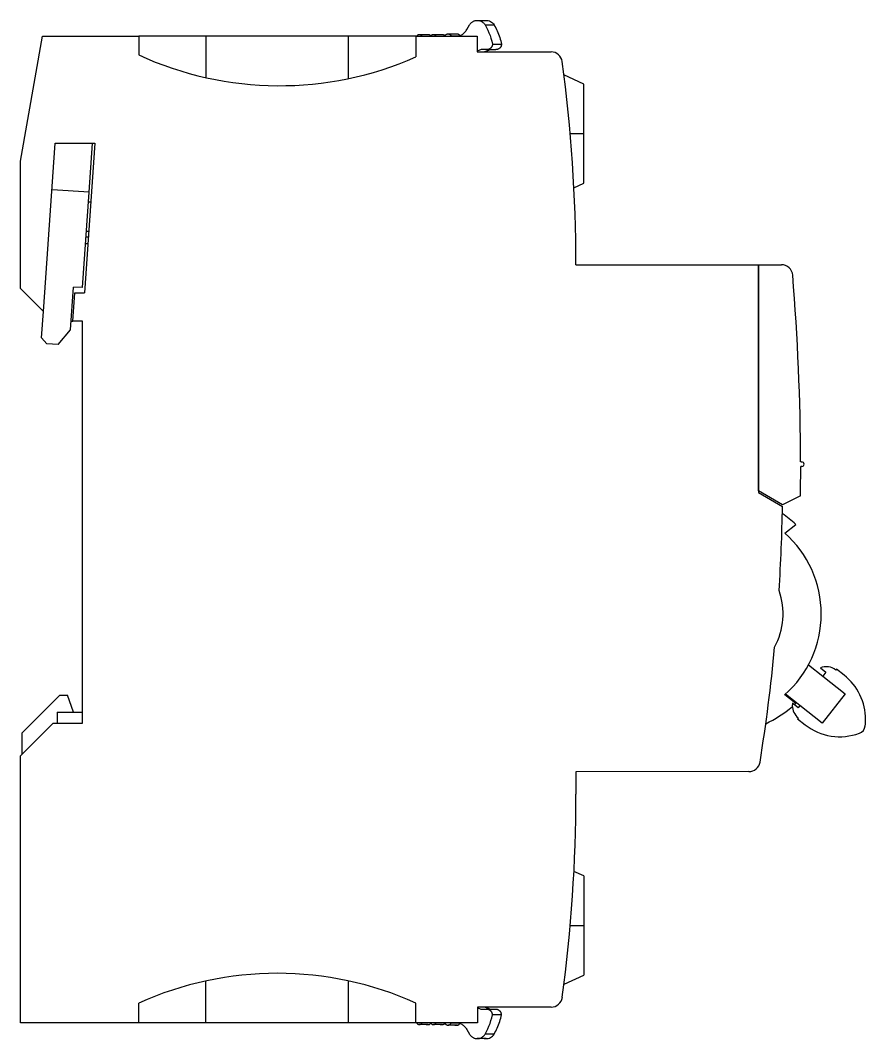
# Model space of a CAD drawing. Header units: millimetres. Extents: x 1019 to 1519, y 1262 to 1448.
# Drawn here: x 1183.86 to 1191.36, y 1287.77 to 1296.81 of the extents above; entities that cross this region are included whole.
import ezdxf

# ---------------------------------------------------------------- set-up
doc = ezdxf.new("R2010")
doc.units = ezdxf.units.MM

msp = doc.modelspace()

# ---------------------------------------------------------------- linework, layer by layer
for p, q in [((1187.8529, 1296.7844), (1187.8564, 1296.7879)), ((1187.8564, 1296.7879), (1187.8602, 1296.7911)), ((1187.8602, 1296.7911), (1187.8641, 1296.794)), ((1187.8641, 1296.794), (1187.8682, 1296.7968)), ((1187.8682, 1296.7968), (1187.8725, 1296.7992)), ((1187.8725, 1296.7992), (1187.8769, 1296.8014)), ((1187.8769, 1296.8014), (1187.8814, 1296.8033)), ((1187.8814, 1296.8033), (1187.8861, 1296.805)), ((1187.8861, 1296.805), (1187.8908, 1296.8063)), ((1187.8908, 1296.8063), (1187.8956, 1296.8074)), ((1187.8956, 1296.8074), (1187.9005, 1296.8081)), ((1187.9005, 1296.8081), (1187.9054, 1296.8086)), ((1187.9054, 1296.8086), (1187.9103, 1296.8087)), ((1187.9103, 1296.8087), (1187.9152, 1296.8086)), ((1187.9103, 1296.8087), (1187.9231, 1296.8087)), ((1187.9152, 1296.8086), (1187.9201, 1296.8081)), ((1187.9201, 1296.8081), (1187.925, 1296.8074)), ((1187.9231, 1296.8087), (1187.9347, 1296.8087)), ((1187.925, 1296.8074), (1187.9298, 1296.8063)), ((1187.9298, 1296.8063), (1187.9346, 1296.805)), ((1187.9346, 1296.805), (1187.9392, 1296.8033)), ((1187.9347, 1296.8087), (1187.9453, 1296.8087)), ((1187.9392, 1296.8033), (1187.9437, 1296.8014)), ((1187.9437, 1296.8014), (1187.9482, 1296.7992)), ((1187.9453, 1296.8087), (1187.9547, 1296.8088)), ((1187.9482, 1296.7992), (1187.9524, 1296.7968)), ((1187.9524, 1296.7968), (1187.9565, 1296.794)), ((1187.9547, 1296.8088), (1187.9631, 1296.8088)), ((1187.9565, 1296.794), (1187.9605, 1296.7911)), ((1187.9605, 1296.7911), (1187.9642, 1296.7879)), ((1187.9631, 1296.8088), (1187.9703, 1296.8088)), ((1187.9642, 1296.7879), (1187.9677, 1296.7844)), ((1187.9703, 1296.8088), (1187.9764, 1296.8088)), ((1187.9764, 1296.8088), (1187.9814, 1296.8088)), ((1187.9814, 1296.8088), (1187.9853, 1296.8088)), ((1187.9853, 1296.8088), (1187.9881, 1296.8088)), ((1187.9881, 1296.8088), (1187.9897, 1296.8088)), ((1187.9897, 1296.8088), (1187.9903, 1296.8088)), ((1187.9903, 1296.8088), (1187.9959, 1296.8086)), ((1187.9959, 1296.8086), (1188.0069, 1296.807)), ((1188.0069, 1296.807), (1188.0177, 1296.8039)), ((1188.0177, 1296.8039), (1188.0279, 1296.7994)), ((1188.0279, 1296.7994), (1188.0373, 1296.7935)), ((1188.0373, 1296.7935), (1188.0459, 1296.7863)), ((1187.791, 1296.6944), (1187.7968, 1296.7002)), ((1187.7968, 1296.7002), (1187.8023, 1296.7062)), ((1187.8023, 1296.7062), (1187.8075, 1296.7126)), ((1187.8075, 1296.7126), (1187.8122, 1296.7193)), ((1187.8122, 1296.7193), (1187.8165, 1296.7262)), ((1187.8165, 1296.7262), (1187.841, 1296.7687)), ((1187.841, 1296.7687), (1187.8436, 1296.7729)), ((1187.8436, 1296.7729), (1187.8465, 1296.7769)), ((1187.8465, 1296.7769), (1187.8496, 1296.7808)), ((1187.8496, 1296.7808), (1187.8529, 1296.7844)), ((1187.9677, 1296.7844), (1187.971, 1296.7808)), ((1187.971, 1296.7808), (1187.9741, 1296.777)), ((1187.9741, 1296.777), (1187.977, 1296.7729)), ((1187.977, 1296.7729), (1187.9796, 1296.7688)), ((1187.9796, 1296.7688), (1187.9922, 1296.7458)), ((1187.9796, 1296.7688), (1187.9964, 1296.7688)), ((1187.9922, 1296.7458), (1188.0037, 1296.7224)), ((1187.9964, 1296.7688), (1188.0112, 1296.7688)), ((1188.0037, 1296.7224), (1188.0143, 1296.6984)), ((1188.0112, 1296.7688), (1188.024, 1296.7688)), ((1188.0143, 1296.6984), (1188.0238, 1296.674)), ((1188.024, 1296.7688), (1188.0349, 1296.7688)), ((1188.0349, 1296.7688), (1188.0438, 1296.7688)), ((1188.0438, 1296.7688), (1188.0507, 1296.7688)), ((1188.0459, 1296.7863), (1188.0533, 1296.778)), ((1188.0507, 1296.7688), (1188.0556, 1296.7688)), ((1188.0533, 1296.778), (1188.0596, 1296.7688)), ((1188.0556, 1296.7688), (1188.0586, 1296.7688)), ((1188.0586, 1296.7688), (1188.0596, 1296.7688)), ((1188.0596, 1296.7688), (1188.0671, 1296.7555)), ((1188.0671, 1296.7555), (1188.0742, 1296.742)), ((1188.0742, 1296.742), (1188.0809, 1296.7283)), ((1188.0809, 1296.7283), (1188.0874, 1296.7144)), ((1188.0874, 1296.7144), (1188.0934, 1296.7004)), ((1188.0934, 1296.7004), (1188.0991, 1296.6863)), ((1183.8556, 1295.559), (1184.0511, 1296.6684)), ((1184.0511, 1296.6684), (1184.9055, 1296.6684)), ((1184.9055, 1296.6684), (1184.9055, 1296.5013)), ((1185.5005, 1296.6684), (1184.9055, 1296.6684)), ((1185.5005, 1296.6684), (1185.5005, 1296.3009)), ((1186.7656, 1296.6684), (1185.5005, 1296.6684)), ((1186.7656, 1296.6684), (1186.7656, 1296.2913)), ((1187.3656, 1296.6684), (1186.7656, 1296.6684)), ((1187.3656, 1296.6684), (1187.9104, 1296.6684)), ((1187.3656, 1296.6684), (1187.3656, 1296.4836)), ((1187.3727, 1296.6684), (1187.3736, 1296.6703)), ((1187.3736, 1296.6703), (1187.3746, 1296.6721)), ((1187.3746, 1296.6721), (1187.3758, 1296.6738)), ((1187.3758, 1296.6738), (1187.3772, 1296.6754)), ((1187.3772, 1296.6754), (1187.3786, 1296.6769)), ((1187.3786, 1296.6769), (1187.3802, 1296.6783)), ((1187.3802, 1296.6783), (1187.3819, 1296.6795)), ((1187.3819, 1296.6795), (1187.3837, 1296.6806)), ((1187.3837, 1296.6806), (1187.3855, 1296.6815)), ((1187.3855, 1296.6815), (1187.3875, 1296.6823)), ((1187.3875, 1296.6823), (1187.3895, 1296.6829)), ((1187.3895, 1296.6829), (1187.3915, 1296.6833)), ((1187.3915, 1296.6833), (1187.3936, 1296.6836)), ((1187.3936, 1296.6836), (1187.3957, 1296.6837)), ((1187.3957, 1296.6837), (1187.3978, 1296.6836)), ((1187.3957, 1296.6837), (1187.4085, 1296.6837)), ((1187.3978, 1296.6836), (1187.3999, 1296.6833)), ((1187.3999, 1296.6833), (1187.402, 1296.6829)), ((1187.402, 1296.6829), (1187.4041, 1296.6823)), ((1187.4041, 1296.6823), (1187.4061, 1296.6815)), ((1187.4061, 1296.6815), (1187.408, 1296.6805)), ((1187.408, 1296.6805), (1187.4098, 1296.6794)), ((1187.4085, 1296.6837), (1187.4201, 1296.6837)), ((1187.4098, 1296.6794), (1187.4115, 1296.6781)), ((1187.4115, 1296.6781), (1187.4131, 1296.6767)), ((1187.4131, 1296.6767), (1187.4146, 1296.6751)), ((1187.4146, 1296.6751), (1187.4159, 1296.6735)), ((1187.4159, 1296.6735), (1187.4171, 1296.6717)), ((1187.4171, 1296.6717), (1187.4181, 1296.6698)), ((1187.4181, 1296.6698), (1187.4182, 1296.6696)), ((1187.4181, 1296.6698), (1187.4349, 1296.6698)), ((1187.4182, 1296.6696), (1187.4184, 1296.6693)), ((1187.4184, 1296.6693), (1187.4185, 1296.6691)), ((1187.4185, 1296.6691), (1187.4186, 1296.6689)), ((1187.4186, 1296.6689), (1187.4188, 1296.6686)), ((1187.4188, 1296.6686), (1187.4189, 1296.6684)), ((1187.4201, 1296.6837), (1187.4307, 1296.6837)), ((1187.4307, 1296.6837), (1187.4401, 1296.6837)), ((1187.4349, 1296.6698), (1187.4497, 1296.6698)), ((1187.4401, 1296.6837), (1187.4485, 1296.6837)), ((1187.4485, 1296.6837), (1187.4557, 1296.6837)), ((1187.4497, 1296.6698), (1187.4626, 1296.6698)), ((1187.4557, 1296.6837), (1187.4618, 1296.6837)), ((1187.4618, 1296.6837), (1187.4668, 1296.6837)), ((1187.4626, 1296.6698), (1187.4734, 1296.6698)), ((1187.4668, 1296.6837), (1187.4707, 1296.6837)), ((1187.4707, 1296.6837), (1187.4735, 1296.6837)), ((1187.4734, 1296.6698), (1187.4823, 1296.6698)), ((1187.4735, 1296.6837), (1187.4751, 1296.6837)), ((1187.4751, 1296.6837), (1187.4757, 1296.6837)), ((1187.4757, 1296.6837), (1187.4788, 1296.6835)), ((1187.4788, 1296.6835), (1187.4822, 1296.6828)), ((1187.4822, 1296.6828), (1187.4839, 1296.6823)), ((1187.4823, 1296.6698), (1187.4892, 1296.6698)), ((1187.4839, 1296.6823), (1187.4856, 1296.6817)), ((1187.4856, 1296.6817), (1187.4872, 1296.6809)), ((1187.4872, 1296.6809), (1187.4887, 1296.6801)), ((1187.4887, 1296.6801), (1187.4916, 1296.678)), ((1187.4892, 1296.6698), (1187.4942, 1296.6698)), ((1187.4916, 1296.678), (1187.4941, 1296.6756)), ((1187.4941, 1296.6756), (1187.4963, 1296.6729)), ((1187.4942, 1296.6698), (1187.4971, 1296.6698)), ((1187.4963, 1296.6729), (1187.4973, 1296.6714)), ((1187.4971, 1296.6698), (1187.4981, 1296.6698)), ((1187.4973, 1296.6714), (1187.4981, 1296.6698)), ((1187.4976, 1296.6684), (1187.4977, 1296.6686)), ((1187.4977, 1296.6686), (1187.4978, 1296.6689)), ((1187.4978, 1296.6689), (1187.498, 1296.6691)), ((1187.498, 1296.6691), (1187.4981, 1296.6693)), ((1187.4981, 1296.6698), (1187.4981, 1296.6698)), ((1187.4981, 1296.6698), (1187.4982, 1296.6698)), ((1187.4981, 1296.6693), (1187.4982, 1296.6696)), ((1187.4982, 1296.6696), (1187.4983, 1296.6698)), ((1187.4982, 1296.6698), (1187.4982, 1296.6697)), ((1187.4982, 1296.6697), (1187.4982, 1296.6697)), ((1187.4982, 1296.6697), (1187.4982, 1296.6697)), ((1187.4982, 1296.6697), (1187.4982, 1296.6696)), ((1187.4983, 1296.6698), (1187.4991, 1296.6713)), ((1187.4991, 1296.6713), (1187.5, 1296.6726)), ((1187.5, 1296.6726), (1187.5009, 1296.674)), ((1187.5009, 1296.674), (1187.502, 1296.6752)), ((1187.502, 1296.6752), (1187.5031, 1296.6764)), ((1187.5031, 1296.6764), (1187.5043, 1296.6775)), ((1187.5043, 1296.6775), (1187.5055, 1296.6786)), ((1187.5055, 1296.6786), (1187.5069, 1296.6795)), ((1187.5069, 1296.6795), (1187.5083, 1296.6804)), ((1187.5083, 1296.6804), (1187.5097, 1296.6811)), ((1187.5097, 1296.6811), (1187.5112, 1296.6818)), ((1187.5112, 1296.6818), (1187.5127, 1296.6824)), ((1187.5127, 1296.6824), (1187.5143, 1296.6829)), ((1187.5143, 1296.6829), (1187.5159, 1296.6832)), ((1187.5159, 1296.6832), (1187.5175, 1296.6835)), ((1187.5175, 1296.6835), (1187.5191, 1296.6837)), ((1187.5191, 1296.6837), (1187.5207, 1296.6837)), ((1187.5207, 1296.6837), (1187.5224, 1296.6837)), ((1187.5207, 1296.6837), (1187.5335, 1296.6837)), ((1187.5224, 1296.6837), (1187.524, 1296.6835)), ((1187.524, 1296.6835), (1187.5256, 1296.6832)), ((1187.5256, 1296.6832), (1187.5272, 1296.6829)), ((1187.5272, 1296.6829), (1187.5287, 1296.6824)), ((1187.5287, 1296.6824), (1187.5303, 1296.6818)), ((1187.5303, 1296.6818), (1187.5318, 1296.6811)), ((1187.5318, 1296.6811), (1187.5332, 1296.6804)), ((1187.5332, 1296.6804), (1187.5346, 1296.6795)), ((1187.5335, 1296.6837), (1187.5452, 1296.6837)), ((1187.5346, 1296.6795), (1187.5359, 1296.6786)), ((1187.5359, 1296.6786), (1187.5372, 1296.6775)), ((1187.5372, 1296.6775), (1187.5384, 1296.6764)), ((1187.5384, 1296.6764), (1187.5395, 1296.6752)), ((1187.5395, 1296.6752), (1187.5405, 1296.674)), ((1187.5405, 1296.674), (1187.5415, 1296.6726)), ((1187.5415, 1296.6726), (1187.5424, 1296.6713)), ((1187.5424, 1296.6713), (1187.5431, 1296.6698)), ((1187.5431, 1296.6698), (1187.5432, 1296.6696)), ((1187.5431, 1296.6698), (1187.5608, 1296.6698)), ((1187.5432, 1296.6696), (1187.5434, 1296.6693)), ((1187.5434, 1296.6693), (1187.5435, 1296.6691)), ((1187.5435, 1296.6691), (1187.5436, 1296.6689)), ((1187.5436, 1296.6689), (1187.5438, 1296.6686)), ((1187.5438, 1296.6686), (1187.5439, 1296.6684)), ((1187.5452, 1296.6837), (1187.5557, 1296.6837)), ((1187.5557, 1296.6837), (1187.5652, 1296.6837)), ((1187.5608, 1296.6698), (1187.5763, 1296.6698)), ((1187.5652, 1296.6837), (1187.5735, 1296.6837)), ((1187.5735, 1296.6837), (1187.5807, 1296.6837)), ((1187.5763, 1296.6698), (1187.5895, 1296.6698)), ((1187.5807, 1296.6837), (1187.5868, 1296.6837)), ((1187.5868, 1296.6837), (1187.5918, 1296.6837)), ((1187.5895, 1296.6698), (1187.6006, 1296.6698)), ((1187.5918, 1296.6837), (1187.5957, 1296.6837)), ((1187.5957, 1296.6837), (1187.5985, 1296.6837)), ((1187.5985, 1296.6837), (1187.6002, 1296.6837)), ((1187.6002, 1296.6837), (1187.6007, 1296.6837)), ((1187.6006, 1296.6698), (1187.6094, 1296.6698)), ((1187.6007, 1296.6837), (1187.6046, 1296.6834)), ((1187.6046, 1296.6834), (1187.6084, 1296.6825)), ((1187.6084, 1296.6825), (1187.6121, 1296.681)), ((1187.6094, 1296.6698), (1187.6161, 1296.6698)), ((1187.6121, 1296.681), (1187.6154, 1296.679)), ((1187.6154, 1296.679), (1187.6184, 1296.6764)), ((1187.6161, 1296.6698), (1187.6206, 1296.6698)), ((1187.6184, 1296.6764), (1187.6209, 1296.6735)), ((1187.6206, 1296.6698), (1187.6228, 1296.6698)), ((1187.6209, 1296.6735), (1187.623, 1296.6701)), ((1187.622, 1296.6684), (1187.6223, 1296.6688)), ((1187.6223, 1296.6688), (1187.6225, 1296.6692)), ((1187.6225, 1296.6692), (1187.6227, 1296.6695)), ((1187.6227, 1296.6695), (1187.6229, 1296.6699)), ((1187.6229, 1296.6699), (1187.6231, 1296.6703)), ((1187.6231, 1296.6703), (1187.6232, 1296.6707)), ((1187.6232, 1296.6707), (1187.6241, 1296.6726)), ((1187.6241, 1296.6726), (1187.6251, 1296.6743)), ((1187.6251, 1296.6743), (1187.6263, 1296.6761)), ((1187.6263, 1296.6761), (1187.6275, 1296.6777)), ((1187.6275, 1296.6777), (1187.6288, 1296.6792)), ((1187.6288, 1296.6792), (1187.6303, 1296.6807)), ((1187.6303, 1296.6807), (1187.6318, 1296.682)), ((1187.6318, 1296.682), (1187.6335, 1296.6832)), ((1187.6335, 1296.6832), (1187.6352, 1296.6844)), ((1187.6352, 1296.6844), (1187.6369, 1296.6854)), ((1187.6369, 1296.6854), (1187.6388, 1296.6862)), ((1187.6388, 1296.6862), (1187.6407, 1296.687)), ((1187.6407, 1296.687), (1187.6427, 1296.6876)), ((1187.6427, 1296.6876), (1187.6446, 1296.6881)), ((1187.6446, 1296.6881), (1187.6467, 1296.6884)), ((1187.6467, 1296.6884), (1187.6487, 1296.6887)), ((1187.6487, 1296.6887), (1187.6507, 1296.6887)), ((1187.6507, 1296.6887), (1187.6528, 1296.6887)), ((1187.6507, 1296.6887), (1187.6635, 1296.6887)), ((1187.6528, 1296.6887), (1187.6548, 1296.6884)), ((1187.6548, 1296.6884), (1187.6568, 1296.6881)), ((1187.6568, 1296.6881), (1187.6588, 1296.6876)), ((1187.6588, 1296.6876), (1187.6608, 1296.687)), ((1187.6608, 1296.687), (1187.6627, 1296.6862)), ((1187.6627, 1296.6862), (1187.6645, 1296.6854)), ((1187.6635, 1296.6887), (1187.6752, 1296.6887)), ((1187.6645, 1296.6854), (1187.6663, 1296.6844)), ((1187.6663, 1296.6844), (1187.668, 1296.6833)), ((1187.668, 1296.6833), (1187.6696, 1296.682)), ((1187.6696, 1296.682), (1187.6712, 1296.6807)), ((1187.6712, 1296.6807), (1187.6726, 1296.6792)), ((1187.6726, 1296.6792), (1187.674, 1296.6777)), ((1187.674, 1296.6777), (1187.6752, 1296.6761)), ((1187.6752, 1296.6887), (1187.6857, 1296.6887)), ((1187.6752, 1296.6761), (1187.6763, 1296.6744)), ((1187.6763, 1296.6744), (1187.6773, 1296.6726)), ((1187.6773, 1296.6726), (1187.6782, 1296.6707)), ((1187.6782, 1296.6707), (1187.6784, 1296.6703)), ((1187.6782, 1296.6707), (1187.6956, 1296.6707)), ((1187.6784, 1296.6703), (1187.6786, 1296.6699)), ((1187.6786, 1296.6699), (1187.6788, 1296.6695)), ((1187.6788, 1296.6695), (1187.679, 1296.6692)), ((1187.679, 1296.6692), (1187.6792, 1296.6688)), ((1187.6792, 1296.6688), (1187.6794, 1296.6684)), ((1187.6857, 1296.6887), (1187.6952, 1296.6887)), ((1187.6952, 1296.6887), (1187.7035, 1296.6887)), ((1187.6956, 1296.6707), (1187.7108, 1296.6707)), ((1187.7035, 1296.6887), (1187.7107, 1296.6887)), ((1187.7107, 1296.6887), (1187.7168, 1296.6887)), ((1187.7108, 1296.6707), (1187.7239, 1296.6707)), ((1187.7168, 1296.6887), (1187.7218, 1296.6887)), ((1187.7218, 1296.6887), (1187.7257, 1296.6887)), ((1187.7239, 1296.6707), (1187.7349, 1296.6707)), ((1187.7257, 1296.6887), (1187.7285, 1296.6887)), ((1187.7285, 1296.6887), (1187.7302, 1296.6887)), ((1187.7302, 1296.6887), (1187.7307, 1296.6887)), ((1187.7307, 1296.6887), (1187.733, 1296.6886)), ((1187.733, 1296.6886), (1187.7352, 1296.6884)), ((1187.7349, 1296.6707), (1187.7438, 1296.6707)), ((1187.7352, 1296.6884), (1187.7374, 1296.688)), ((1187.7374, 1296.688), (1187.7395, 1296.6874)), ((1187.7395, 1296.6874), (1187.7416, 1296.6867)), ((1187.7416, 1296.6867), (1187.7437, 1296.6858)), ((1187.7437, 1296.6858), (1187.7457, 1296.6847)), ((1187.7438, 1296.6707), (1187.7506, 1296.6707)), ((1187.7457, 1296.6847), (1187.7476, 1296.6836)), ((1187.7476, 1296.6836), (1187.7494, 1296.6822)), ((1187.7494, 1296.6822), (1187.7511, 1296.6808)), ((1187.7497, 1296.6684), (1187.7572, 1296.6717)), ((1187.7506, 1296.6707), (1187.7552, 1296.6707)), ((1187.7511, 1296.6808), (1187.7526, 1296.6792)), ((1187.7526, 1296.6792), (1187.7541, 1296.6775)), ((1187.7541, 1296.6775), (1187.7554, 1296.6757)), ((1187.7554, 1296.6757), (1187.7566, 1296.6739)), ((1187.7566, 1296.6739), (1187.7577, 1296.6719)), ((1187.7572, 1296.6717), (1187.7645, 1296.6754)), ((1187.7645, 1296.6754), (1187.7715, 1296.6795)), ((1187.7715, 1296.6795), (1187.7783, 1296.6841)), ((1187.7783, 1296.6841), (1187.7848, 1296.6891)), ((1187.7848, 1296.6891), (1187.791, 1296.6944)), ((1187.9104, 1296.6684), (1187.9104, 1296.5287)), ((1188.0238, 1296.674), (1188.0322, 1296.6493)), ((1188.0322, 1296.6493), (1188.0395, 1296.6242)), ((1188.0395, 1296.6242), (1188.0457, 1296.5988)), ((1188.0991, 1296.6863), (1188.1045, 1296.672)), ((1188.1045, 1296.672), (1188.1095, 1296.6576)), ((1188.1095, 1296.6576), (1188.1141, 1296.643)), ((1188.1141, 1296.643), (1188.1184, 1296.6284)), ((1188.1184, 1296.6284), (1188.1222, 1296.6136)), ((1188.1222, 1296.6136), (1188.1257, 1296.5988)), ((1187.9457, 1296.5488), (1187.9104, 1296.5346)), ((1187.9104, 1296.5287), (1188.5654, 1296.5288)), ((1187.9957, 1296.5488), (1187.9457, 1296.5488)), ((1187.9799, 1296.5304), (1187.9757, 1296.5288)), ((1187.9841, 1296.5321), (1187.9799, 1296.5304)), ((1187.9882, 1296.5338), (1187.9841, 1296.5321)), ((1187.9924, 1296.5354), (1187.9882, 1296.5338)), ((1187.9966, 1296.5371), (1187.9924, 1296.5354)), ((1187.998, 1296.5488), (1187.9957, 1296.5488)), ((1187.9957, 1296.5488), (1188.0125, 1296.5488)), ((1188.0007, 1296.5388), (1187.9966, 1296.5371)), ((1188.0002, 1296.549), (1187.998, 1296.5488)), ((1188.0025, 1296.5492), (1188.0002, 1296.549)), ((1188.0049, 1296.5404), (1188.0007, 1296.5388)), ((1188.0047, 1296.5496), (1188.0025, 1296.5492)), ((1188.0069, 1296.55), (1188.0047, 1296.5496)), ((1188.0091, 1296.5421), (1188.0049, 1296.5404)), ((1188.009, 1296.5506), (1188.0069, 1296.55)), ((1188.0112, 1296.5512), (1188.009, 1296.5506)), ((1188.0132, 1296.5438), (1188.0091, 1296.5421)), ((1188.0133, 1296.5519), (1188.0112, 1296.5512)), ((1188.0125, 1296.5488), (1188.0273, 1296.5488)), ((1188.0174, 1296.5454), (1188.0132, 1296.5438)), ((1188.0154, 1296.5528), (1188.0133, 1296.5519)), ((1188.0174, 1296.5537), (1188.0154, 1296.5528)), ((1188.0194, 1296.5547), (1188.0174, 1296.5537)), ((1188.0216, 1296.5471), (1188.0174, 1296.5454)), ((1188.0214, 1296.5558), (1188.0194, 1296.5547)), ((1188.0233, 1296.557), (1188.0214, 1296.5558)), ((1188.0257, 1296.5488), (1188.0216, 1296.5471)), ((1188.0251, 1296.5583), (1188.0233, 1296.557)), ((1188.0269, 1296.5597), (1188.0251, 1296.5583)), ((1188.0286, 1296.5611), (1188.0269, 1296.5597)), ((1188.0273, 1296.5488), (1188.0402, 1296.5488)), ((1188.0303, 1296.5626), (1188.0286, 1296.5611)), ((1188.0319, 1296.5642), (1188.0303, 1296.5626)), ((1188.0334, 1296.5659), (1188.0319, 1296.5642)), ((1188.0348, 1296.5676), (1188.0334, 1296.5659)), ((1188.0362, 1296.5694), (1188.0348, 1296.5676)), ((1188.0375, 1296.5712), (1188.0362, 1296.5694)), ((1188.0387, 1296.5731), (1188.0375, 1296.5712)), ((1188.0398, 1296.5751), (1188.0387, 1296.5731)), ((1188.0408, 1296.5771), (1188.0398, 1296.5751)), ((1188.0402, 1296.5488), (1188.0511, 1296.5488)), ((1188.0417, 1296.5791), (1188.0408, 1296.5771)), ((1188.0426, 1296.5812), (1188.0417, 1296.5791)), ((1188.0433, 1296.5833), (1188.0426, 1296.5812)), ((1188.0439, 1296.5855), (1188.0433, 1296.5833)), ((1188.0445, 1296.5876), (1188.0439, 1296.5855)), ((1188.0449, 1296.5898), (1188.0445, 1296.5876)), ((1188.0453, 1296.592), (1188.0449, 1296.5898)), ((1188.0455, 1296.5943), (1188.0453, 1296.592)), ((1188.0457, 1296.5965), (1188.0455, 1296.5943)), ((1188.0457, 1296.5988), (1188.0457, 1296.5965)), ((1188.0457, 1296.5988), (1188.0625, 1296.5988)), ((1188.0511, 1296.5488), (1188.0599, 1296.5488)), ((1188.0599, 1296.5488), (1188.0669, 1296.5488)), ((1188.0625, 1296.5988), (1188.0773, 1296.5988)), ((1188.0669, 1296.5488), (1188.0718, 1296.5488)), ((1188.0718, 1296.5488), (1188.0748, 1296.5488)), ((1188.0748, 1296.5488), (1188.0757, 1296.5488)), ((1188.0793, 1296.5489), (1188.0757, 1296.5488)), ((1188.0773, 1296.5988), (1188.0902, 1296.5988)), ((1188.0829, 1296.5493), (1188.0793, 1296.5489)), ((1188.0864, 1296.5499), (1188.0829, 1296.5493)), ((1188.0898, 1296.5508), (1188.0864, 1296.5499)), ((1188.0932, 1296.5519), (1188.0898, 1296.5508)), ((1188.0902, 1296.5988), (1188.101, 1296.5988)), ((1188.0965, 1296.5533), (1188.0932, 1296.5519)), ((1188.0997, 1296.5549), (1188.0965, 1296.5533)), ((1188.1028, 1296.5567), (1188.0997, 1296.5549)), ((1188.101, 1296.5988), (1188.1099, 1296.5988)), ((1188.1057, 1296.5587), (1188.1028, 1296.5567)), ((1188.1085, 1296.561), (1188.1057, 1296.5587)), ((1188.1111, 1296.5634), (1188.1085, 1296.561)), ((1188.1099, 1296.5988), (1188.1168, 1296.5988)), ((1188.1135, 1296.566), (1188.1111, 1296.5634)), ((1188.1158, 1296.5688), (1188.1135, 1296.566)), ((1188.1178, 1296.5717), (1188.1158, 1296.5688)), ((1188.1168, 1296.5988), (1188.1218, 1296.5988)), ((1188.1196, 1296.5748), (1188.1178, 1296.5717)), ((1188.1212, 1296.578), (1188.1196, 1296.5748)), ((1188.1226, 1296.5813), (1188.1212, 1296.578)), ((1188.1218, 1296.5988), (1188.1248, 1296.5988)), ((1188.1237, 1296.5847), (1188.1226, 1296.5813)), ((1188.1246, 1296.5881), (1188.1237, 1296.5847)), ((1188.1252, 1296.5917), (1188.1246, 1296.5881)), ((1188.1248, 1296.5988), (1188.1257, 1296.5988)), ((1188.1256, 1296.5952), (1188.1252, 1296.5917)), ((1188.1257, 1296.5988), (1188.1256, 1296.5952)), ((1188.856, 1296.2434), (1188.6798, 1296.3249)), ((1188.856, 1295.8034), (1188.856, 1296.2434)), ((1188.7352, 1295.8034), (1188.856, 1295.8034)), ((1188.856, 1295.3634), (1188.856, 1295.8034)), ((1184.0609, 1294.2232), (1184.1654, 1295.7189)), ((1184.1654, 1295.7189), (1184.5162, 1295.7189)), ((1184.5162, 1295.7189), (1184.4233, 1294.3885)), ((1184.4657, 1295.2824), (1184.4962, 1295.7189)), ((1183.8556, 1294.4284), (1183.8556, 1295.559)), ((1188.7682, 1295.3228), (1188.856, 1295.3634)), ((1184.4657, 1295.2824), (1184.1365, 1295.3054)), ((1184.4066, 1294.436), (1184.4657, 1295.2824)), ((1184.4797, 1295.1961), (1184.4597, 1295.1961)), ((1184.4416, 1294.9367), (1184.4616, 1294.9367)), ((1184.4339, 1294.827), (1184.4539, 1294.827)), ((1184.4381, 1294.8868), (1184.4581, 1294.8868)), ((1188.7856, 1294.6389), (1190.4056, 1294.6389)), ((1190.4056, 1294.6389), (1190.4056, 1292.6171)), ((1190.4056, 1294.6389), (1190.6102, 1294.6389)), ((1190.4056, 1292.6316), (1190.4056, 1294.6389)), ((1184.3003, 1294.0625), (1184.3268, 1294.4415)), ((1184.4066, 1294.436), (1184.3268, 1294.4415)), ((1184.0609, 1294.2232), (1183.8556, 1294.4284)), ((1184.3206, 1294.1384), (1184.3381, 1294.3885)), ((1184.3381, 1294.3885), (1184.4233, 1294.3885)), ((1184.0446, 1293.9901), (1184.0609, 1294.2232)), ((1184.3056, 1294.1384), (1184.3206, 1294.1384)), ((1184.406, 1294.1384), (1184.3206, 1294.1384)), ((1184.406, 1290.5684), (1184.406, 1294.1384)), ((1184.0446, 1293.9901), (1184.091, 1293.9367)), ((1184.1908, 1293.9298), (1184.3003, 1294.0625)), ((1184.1908, 1293.9298), (1184.091, 1293.9367)), ((1190.7804, 1292.8889), (1190.7904, 1292.8889)), ((1190.7904, 1292.8489), (1190.7805, 1292.8489)), ((1190.6181, 1292.5089), (1190.4056, 1292.6316)), ((1190.4056, 1292.6171), (1190.6188, 1292.494)), ((1190.7795, 1292.5889), (1190.6181, 1292.5089)), ((1190.6386, 1292.2576), (1190.7366, 1292.3346)), ((1190.849, 1291.0862), (1190.9767, 1290.9858)), ((1190.955, 1291.0601), (1191.0045, 1291.0212)), ((1191.0045, 1291.0212), (1190.9767, 1290.9858)), ((1191.0988, 1291.0489), (1191.0926, 1291.041)), ((1191.1658, 1290.9962), (1191.0988, 1291.0489)), ((1190.9767, 1290.9858), (1191.1745, 1290.8304)), ((1190.7363, 1290.744), (1190.6384, 1290.8209)), ((1190.7728, 1290.7263), (1190.645, 1290.8268)), ((1191.1745, 1290.8304), (1190.9706, 1290.5709)), ((1183.871, 1290.4834), (1184.206, 1290.8184)), ((1184.206, 1290.8184), (1184.2729, 1290.8184)), ((1184.326, 1290.6684), (1184.2729, 1290.8184)), ((1190.7574, 1290.7067), (1190.7079, 1290.7456)), ((1184.181, 1290.6684), (1184.406, 1290.6684)), ((1184.181, 1290.6684), (1184.181, 1290.5684)), ((1190.7728, 1290.7263), (1190.7574, 1290.7067)), ((1190.9706, 1290.5709), (1190.7728, 1290.7263)), ((1183.8562, 1290.2786), (1184.146, 1290.5684)), ((1184.146, 1290.5684), (1184.406, 1290.5684)), ((1190.759, 1290.6164), (1190.7528, 1290.6085)), ((1190.7528, 1290.6085), (1190.8198, 1290.5559)), ((1183.871, 1290.2934), (1183.871, 1290.4834)), ((1183.8562, 1287.9084), (1183.8562, 1290.2786)), ((1190.3209, 1290.139), (1188.786, 1290.1388)), ((1188.786, 1290.1388), (1188.786, 1289.9388)), ((1188.856, 1289.2134), (1188.7687, 1289.2538)), ((1188.856, 1289.2134), (1188.856, 1288.7734)), ((1188.7358, 1288.7734), (1188.856, 1288.7734)), ((1188.856, 1288.7734), (1188.856, 1288.3334)), ((1188.6805, 1288.2522), (1188.856, 1288.3334)), ((1185.5012, 1287.9084), (1185.5012, 1288.2806)), ((1186.7663, 1287.9084), (1186.7663, 1288.2818)), ((1184.9064, 1287.9084), (1184.9064, 1288.0848)), ((1187.3663, 1287.9084), (1187.3663, 1288.085)), ((1187.9112, 1288.0488), (1187.9112, 1287.9084)), ((1188.5662, 1288.0488), (1187.9112, 1288.0488)), ((1187.9457, 1288.0288), (1187.9112, 1288.0426)), ((1187.9957, 1288.0288), (1187.9457, 1288.0288)), ((1187.9799, 1288.0471), (1187.9757, 1288.0488)), ((1187.9841, 1288.0454), (1187.9799, 1288.0471)), ((1187.9882, 1288.0438), (1187.9841, 1288.0454)), ((1187.9924, 1288.0421), (1187.9882, 1288.0438)), ((1187.9966, 1288.0404), (1187.9924, 1288.0421)), ((1187.998, 1288.0287), (1187.9957, 1288.0288)), ((1188.0125, 1288.0288), (1187.9957, 1288.0288)), ((1188.0007, 1288.0388), (1187.9966, 1288.0404)), ((1188.0002, 1288.0286), (1187.998, 1288.0287)), ((1188.0025, 1288.0283), (1188.0002, 1288.0286)), ((1188.0049, 1288.0371), (1188.0007, 1288.0388)), ((1188.0047, 1288.028), (1188.0025, 1288.0283)), ((1188.0069, 1288.0275), (1188.0047, 1288.028)), ((1188.0091, 1288.0354), (1188.0049, 1288.0371)), ((1188.009, 1288.027), (1188.0069, 1288.0275)), ((1188.0112, 1288.0263), (1188.009, 1288.027)), ((1188.0132, 1288.0338), (1188.0091, 1288.0354)), ((1188.0133, 1288.0256), (1188.0112, 1288.0263)), ((1188.0273, 1288.0288), (1188.0125, 1288.0288)), ((1188.0174, 1288.0321), (1188.0132, 1288.0338)), ((1188.0154, 1288.0248), (1188.0133, 1288.0256)), ((1188.0174, 1288.0238), (1188.0154, 1288.0248)), ((1188.0216, 1288.0304), (1188.0174, 1288.0321)), ((1188.0194, 1288.0228), (1188.0174, 1288.0238)), ((1188.0214, 1288.0217), (1188.0194, 1288.0228)), ((1188.0233, 1288.0205), (1188.0214, 1288.0217)), ((1188.0257, 1288.0288), (1188.0216, 1288.0304)), ((1188.0251, 1288.0192), (1188.0233, 1288.0205)), ((1188.0269, 1288.0179), (1188.0251, 1288.0192)), ((1188.0286, 1288.0164), (1188.0269, 1288.0179)), ((1188.0402, 1288.0288), (1188.0273, 1288.0288)), ((1188.0511, 1288.0288), (1188.0402, 1288.0288)), ((1188.0599, 1288.0288), (1188.0511, 1288.0288)), ((1188.0669, 1288.0288), (1188.0599, 1288.0288)), ((1188.0718, 1288.0288), (1188.0669, 1288.0288)), ((1188.0748, 1288.0288), (1188.0718, 1288.0288)), ((1188.0757, 1288.0288), (1188.0748, 1288.0288)), ((1188.0793, 1288.0287), (1188.0757, 1288.0288)), ((1188.0829, 1288.0283), (1188.0793, 1288.0287)), ((1188.0864, 1288.0276), (1188.0829, 1288.0283)), ((1188.0898, 1288.0268), (1188.0864, 1288.0276)), ((1188.0932, 1288.0256), (1188.0898, 1288.0268)), ((1188.0965, 1288.0243), (1188.0932, 1288.0256)), ((1188.0997, 1288.0227), (1188.0965, 1288.0243)), ((1188.1028, 1288.0208), (1188.0997, 1288.0227)), ((1188.1057, 1288.0188), (1188.1028, 1288.0208)), ((1188.1085, 1288.0166), (1188.1057, 1288.0188)), ((1188.0238, 1287.9035), (1188.0322, 1287.9283)), ((1188.0303, 1288.0149), (1188.0286, 1288.0164)), ((1188.0319, 1288.0133), (1188.0303, 1288.0149)), ((1188.0334, 1288.0117), (1188.0319, 1288.0133)), ((1188.0322, 1287.9283), (1188.0395, 1287.9534)), ((1188.0348, 1288.01), (1188.0334, 1288.0117)), ((1188.0362, 1288.0082), (1188.0348, 1288.01)), ((1188.0375, 1288.0063), (1188.0362, 1288.0082)), ((1188.0387, 1288.0044), (1188.0375, 1288.0063)), ((1188.0398, 1288.0025), (1188.0387, 1288.0044)), ((1188.0395, 1287.9534), (1188.0457, 1287.9788)), ((1188.0408, 1288.0005), (1188.0398, 1288.0025)), ((1188.0417, 1287.9984), (1188.0408, 1288.0005)), ((1188.0426, 1287.9963), (1188.0417, 1287.9984)), ((1188.0433, 1287.9942), (1188.0426, 1287.9963)), ((1188.0439, 1287.9921), (1188.0433, 1287.9942)), ((1188.0445, 1287.9899), (1188.0439, 1287.9921)), ((1188.0449, 1287.9877), (1188.0445, 1287.9899)), ((1188.0453, 1287.9855), (1188.0449, 1287.9877)), ((1188.0455, 1287.9833), (1188.0453, 1287.9855)), ((1188.0457, 1287.981), (1188.0455, 1287.9833)), ((1188.0457, 1287.9788), (1188.0457, 1287.981)), ((1188.0625, 1287.9788), (1188.0457, 1287.9788)), ((1188.0774, 1287.9788), (1188.0625, 1287.9788)), ((1188.0902, 1287.9788), (1188.0774, 1287.9788)), ((1188.1011, 1287.9788), (1188.0902, 1287.9788)), ((1188.1099, 1287.9788), (1188.1011, 1287.9788)), ((1188.1111, 1288.0141), (1188.1085, 1288.0166)), ((1188.1095, 1287.92), (1188.1141, 1287.9345)), ((1188.1169, 1287.9788), (1188.1099, 1287.9788)), ((1188.1135, 1288.0115), (1188.1111, 1288.0141)), ((1188.1158, 1288.0087), (1188.1135, 1288.0115)), ((1188.1141, 1287.9345), (1188.1184, 1287.9492)), ((1188.1178, 1288.0058), (1188.1158, 1288.0087)), ((1188.1218, 1287.9788), (1188.1169, 1287.9788)), ((1188.1196, 1288.0027), (1188.1178, 1288.0058)), ((1188.1184, 1287.9492), (1188.1223, 1287.9639)), ((1188.1212, 1287.9996), (1188.1196, 1288.0027)), ((1188.1226, 1287.9963), (1188.1212, 1287.9996)), ((1188.1248, 1287.9788), (1188.1218, 1287.9788)), ((1188.1223, 1287.9639), (1188.1257, 1287.9788)), ((1188.1237, 1287.9929), (1188.1226, 1287.9963)), ((1188.1246, 1287.9894), (1188.1237, 1287.9929)), ((1188.1252, 1287.9859), (1188.1246, 1287.9894)), ((1188.1257, 1287.9788), (1188.1248, 1287.9788)), ((1188.1256, 1287.9824), (1188.1252, 1287.9859)), ((1188.1257, 1287.9788), (1188.1256, 1287.9824)), ((1184.9064, 1287.9084), (1183.8562, 1287.9084)), ((1185.5012, 1287.9084), (1184.9064, 1287.9084)), ((1186.7663, 1287.9084), (1185.5012, 1287.9084)), ((1187.3663, 1287.9084), (1186.7663, 1287.9084)), ((1187.9112, 1287.9084), (1187.3663, 1287.9084)), ((1187.373, 1287.9084), (1187.3739, 1287.9066)), ((1187.3739, 1287.9066), (1187.375, 1287.9048)), ((1187.375, 1287.9048), (1187.3762, 1287.9032)), ((1187.3762, 1287.9032), (1187.3775, 1287.9016)), ((1187.3775, 1287.9016), (1187.379, 1287.9002)), ((1187.379, 1287.9002), (1187.3805, 1287.8989)), ((1187.3805, 1287.8989), (1187.3822, 1287.8977)), ((1187.3822, 1287.8977), (1187.384, 1287.8967)), ((1187.384, 1287.8967), (1187.3858, 1287.8958)), ((1187.3858, 1287.8958), (1187.3877, 1287.8951)), ((1187.3877, 1287.8951), (1187.3896, 1287.8945)), ((1187.3896, 1287.8945), (1187.3916, 1287.8941)), ((1187.3916, 1287.8941), (1187.3937, 1287.8938)), ((1187.3937, 1287.8938), (1187.3957, 1287.8937)), ((1187.3957, 1287.8937), (1187.3978, 1287.8938)), ((1187.4085, 1287.8937), (1187.3957, 1287.8937)), ((1187.3978, 1287.8938), (1187.4, 1287.8941)), ((1187.4, 1287.8941), (1187.4021, 1287.8945)), ((1187.4021, 1287.8945), (1187.4041, 1287.8952)), ((1187.4041, 1287.8952), (1187.4061, 1287.896)), ((1187.4061, 1287.896), (1187.408, 1287.8969)), ((1187.408, 1287.8969), (1187.4098, 1287.898)), ((1187.4202, 1287.8937), (1187.4085, 1287.8937)), ((1187.4098, 1287.898), (1187.4115, 1287.8993)), ((1187.4115, 1287.8993), (1187.4131, 1287.9007)), ((1187.4131, 1287.9007), (1187.4146, 1287.9023)), ((1187.4146, 1287.9023), (1187.4159, 1287.904)), ((1187.4159, 1287.904), (1187.4171, 1287.9057)), ((1187.4171, 1287.9057), (1187.4182, 1287.9076)), ((1187.4182, 1287.9077), (1187.4183, 1287.9079)), ((1187.4182, 1287.9076), (1187.4182, 1287.9077)), ((1187.4349, 1287.9076), (1187.4182, 1287.9076)), ((1187.4183, 1287.9079), (1187.4184, 1287.908)), ((1187.4184, 1287.9081), (1187.4185, 1287.9083)), ((1187.4184, 1287.908), (1187.4184, 1287.9081)), ((1187.4185, 1287.9083), (1187.4186, 1287.9084)), ((1187.4307, 1287.8937), (1187.4202, 1287.8937)), ((1187.4402, 1287.8937), (1187.4307, 1287.8937)), ((1187.4498, 1287.9076), (1187.4349, 1287.9076)), ((1187.4485, 1287.8937), (1187.4402, 1287.8937)), ((1187.4557, 1287.8937), (1187.4485, 1287.8937)), ((1187.4626, 1287.9076), (1187.4498, 1287.9076)), ((1187.4618, 1287.8937), (1187.4557, 1287.8937)), ((1187.4557, 1287.8937), (1187.4618, 1287.8937)), ((1187.4668, 1287.8937), (1187.4618, 1287.8937)), ((1187.4618, 1287.8937), (1187.4668, 1287.8937)), ((1187.4735, 1287.9076), (1187.4626, 1287.9076)), ((1187.4707, 1287.8937), (1187.4668, 1287.8937)), ((1187.4668, 1287.8937), (1187.4707, 1287.8937)), ((1187.4735, 1287.8937), (1187.4707, 1287.8937)), ((1187.4707, 1287.8937), (1187.4735, 1287.8937)), ((1187.4823, 1287.9076), (1187.4735, 1287.9076)), ((1187.4751, 1287.8937), (1187.4735, 1287.8937)), ((1187.4735, 1287.8937), (1187.4751, 1287.8937)), ((1187.4757, 1287.8937), (1187.4751, 1287.8937)), ((1187.4751, 1287.8937), (1187.4757, 1287.8937)), ((1187.4757, 1287.8937), (1187.4788, 1287.8939)), ((1187.4788, 1287.8939), (1187.4823, 1287.8946)), ((1187.4893, 1287.9076), (1187.4823, 1287.9076)), ((1187.4823, 1287.8946), (1187.484, 1287.8951)), ((1187.484, 1287.8951), (1187.4856, 1287.8957)), ((1187.4856, 1287.8957), (1187.4872, 1287.8965)), ((1187.4872, 1287.8965), (1187.4887, 1287.8974)), ((1187.4887, 1287.8974), (1187.4916, 1287.8994)), ((1187.4942, 1287.9076), (1187.4893, 1287.9076)), ((1187.4916, 1287.8994), (1187.4942, 1287.9018)), ((1187.4972, 1287.9076), (1187.4942, 1287.9076)), ((1187.4942, 1287.9018), (1187.4964, 1287.9046)), ((1187.4964, 1287.9046), (1187.4973, 1287.9061)), ((1187.4982, 1287.9076), (1187.4972, 1287.9076)), ((1187.4973, 1287.9061), (1187.4982, 1287.9076)), ((1187.4979, 1287.9084), (1187.498, 1287.9083)), ((1187.498, 1287.9083), (1187.4981, 1287.9081)), ((1187.4981, 1287.9081), (1187.4982, 1287.908)), ((1187.4982, 1287.908), (1187.4982, 1287.9079)), ((1187.4982, 1287.9079), (1187.4983, 1287.9078)), ((1187.4982, 1287.9077), (1187.4982, 1287.9078)), ((1187.4982, 1287.9078), (1187.4982, 1287.9078)), ((1187.4982, 1287.9078), (1187.4983, 1287.9078)), ((1187.4982, 1287.9076), (1187.4982, 1287.9077)), ((1187.4982, 1287.9077), (1187.4982, 1287.9077)), ((1187.4982, 1287.9077), (1187.4982, 1287.9077)), ((1187.4983, 1287.9078), (1187.4984, 1287.9076)), ((1187.4984, 1287.9076), (1187.4991, 1287.9062)), ((1187.4991, 1287.9062), (1187.5, 1287.9048)), ((1187.5, 1287.9048), (1187.501, 1287.9035)), ((1187.501, 1287.9035), (1187.502, 1287.9022)), ((1187.502, 1287.9022), (1187.5031, 1287.901)), ((1187.5031, 1287.901), (1187.5043, 1287.8999)), ((1187.5043, 1287.8999), (1187.5056, 1287.8989)), ((1187.5056, 1287.8989), (1187.5069, 1287.8979)), ((1187.5069, 1287.8979), (1187.5083, 1287.8971)), ((1187.5083, 1287.8971), (1187.5097, 1287.8963)), ((1187.5097, 1287.8963), (1187.5112, 1287.8956)), ((1187.5112, 1287.8956), (1187.5127, 1287.8951)), ((1187.5127, 1287.8951), (1187.5143, 1287.8946)), ((1187.5143, 1287.8946), (1187.5159, 1287.8942)), ((1187.5159, 1287.8942), (1187.5175, 1287.8939)), ((1187.5175, 1287.8939), (1187.5191, 1287.8938)), ((1187.5191, 1287.8938), (1187.5208, 1287.8937)), ((1187.5208, 1287.8937), (1187.5224, 1287.8938)), ((1187.5335, 1287.8937), (1187.5208, 1287.8937)), ((1187.5224, 1287.8938), (1187.524, 1287.8939)), ((1187.524, 1287.8939), (1187.5256, 1287.8942)), ((1187.5256, 1287.8942), (1187.5272, 1287.8946)), ((1187.5272, 1287.8946), (1187.5288, 1287.8951)), ((1187.5288, 1287.8951), (1187.5303, 1287.8956)), ((1187.5303, 1287.8956), (1187.5318, 1287.8963)), ((1187.5318, 1287.8963), (1187.5332, 1287.8971)), ((1187.5332, 1287.8971), (1187.5346, 1287.8979)), ((1187.5452, 1287.8937), (1187.5335, 1287.8937)), ((1187.5346, 1287.8979), (1187.5359, 1287.8989)), ((1187.5359, 1287.8989), (1187.5372, 1287.8999)), ((1187.5372, 1287.8999), (1187.5384, 1287.901)), ((1187.5384, 1287.901), (1187.5395, 1287.9022)), ((1187.5395, 1287.9022), (1187.5406, 1287.9035)), ((1187.5406, 1287.9035), (1187.5415, 1287.9048)), ((1187.5415, 1287.9048), (1187.5424, 1287.9062)), ((1187.5424, 1287.9062), (1187.5431, 1287.9076)), ((1187.5431, 1287.9076), (1187.5432, 1287.9078)), ((1187.5608, 1287.9076), (1187.5431, 1287.9076)), ((1187.5432, 1287.9078), (1187.5433, 1287.9079)), ((1187.5433, 1287.9079), (1187.5434, 1287.908)), ((1187.5434, 1287.9081), (1187.5435, 1287.9083)), ((1187.5434, 1287.908), (1187.5434, 1287.9081)), ((1187.5435, 1287.9083), (1187.5436, 1287.9084)), ((1187.5558, 1287.8937), (1187.5452, 1287.8937)), ((1187.5652, 1287.8937), (1187.5558, 1287.8937)), ((1187.5763, 1287.9076), (1187.5608, 1287.9076)), ((1187.5735, 1287.8937), (1187.5652, 1287.8937)), ((1187.5808, 1287.8937), (1187.5735, 1287.8937)), ((1187.5895, 1287.9076), (1187.5763, 1287.9076)), ((1187.5869, 1287.8937), (1187.5808, 1287.8937)), ((1187.5808, 1287.8937), (1187.5869, 1287.8937)), ((1187.5919, 1287.8937), (1187.5869, 1287.8937)), ((1187.5869, 1287.8937), (1187.5919, 1287.8937)), ((1187.6006, 1287.9076), (1187.5895, 1287.9076)), ((1187.5958, 1287.8937), (1187.5919, 1287.8937)), ((1187.5919, 1287.8937), (1187.5958, 1287.8937)), ((1187.5985, 1287.8937), (1187.5958, 1287.8937)), ((1187.5958, 1287.8937), (1187.5985, 1287.8937)), ((1187.6002, 1287.8937), (1187.5985, 1287.8937)), ((1187.5985, 1287.8937), (1187.6002, 1287.8937)), ((1187.6008, 1287.8937), (1187.6002, 1287.8937)), ((1187.6002, 1287.8937), (1187.6008, 1287.8937)), ((1187.6095, 1287.9076), (1187.6006, 1287.9076)), ((1187.6008, 1287.8937), (1187.6047, 1287.8941)), ((1187.6047, 1287.8941), (1187.6085, 1287.895)), ((1187.6085, 1287.895), (1187.6121, 1287.8965)), ((1187.6161, 1287.9076), (1187.6095, 1287.9076)), ((1187.6121, 1287.8965), (1187.6154, 1287.8985)), ((1187.6154, 1287.8985), (1187.6184, 1287.901)), ((1187.6206, 1287.9076), (1187.6161, 1287.9076)), ((1187.6184, 1287.901), (1187.6209, 1287.904)), ((1187.6228, 1287.9076), (1187.6206, 1287.9076)), ((1187.6209, 1287.904), (1187.623, 1287.9073)), ((1187.6224, 1287.9084), (1187.6226, 1287.9081)), ((1187.6226, 1287.9081), (1187.6227, 1287.9079)), ((1187.6227, 1287.9079), (1187.6229, 1287.9076)), ((1187.6229, 1287.9076), (1187.623, 1287.9073)), ((1187.623, 1287.9073), (1187.6231, 1287.907)), ((1187.6231, 1287.907), (1187.6233, 1287.9067)), ((1187.6233, 1287.9067), (1187.6241, 1287.9049)), ((1187.6241, 1287.9049), (1187.6252, 1287.9031)), ((1187.6252, 1287.9031), (1187.6263, 1287.9014)), ((1187.6263, 1287.9014), (1187.6275, 1287.8998)), ((1187.6275, 1287.8998), (1187.6289, 1287.8982)), ((1187.6289, 1287.8982), (1187.6303, 1287.8968)), ((1187.6303, 1287.8968), (1187.6319, 1287.8955)), ((1187.6319, 1287.8955), (1187.6335, 1287.8942)), ((1187.6335, 1287.8942), (1187.6352, 1287.8931)), ((1187.6352, 1287.8931), (1187.637, 1287.8921)), ((1187.637, 1287.8921), (1187.6388, 1287.8912)), ((1187.6388, 1287.8912), (1187.6407, 1287.8905)), ((1187.6407, 1287.8905), (1187.6427, 1287.8899)), ((1187.6427, 1287.8899), (1187.6447, 1287.8894)), ((1187.6447, 1287.8894), (1187.6467, 1287.889)), ((1187.6467, 1287.889), (1187.6487, 1287.8888)), ((1187.6487, 1287.8888), (1187.6508, 1287.8887)), ((1187.6508, 1287.8887), (1187.6528, 1287.8888)), ((1187.6635, 1287.8887), (1187.6508, 1287.8887)), ((1187.6528, 1287.8888), (1187.6548, 1287.889)), ((1187.6548, 1287.889), (1187.6568, 1287.8894)), ((1187.6568, 1287.8894), (1187.6588, 1287.8899)), ((1187.6588, 1287.8899), (1187.6608, 1287.8905)), ((1187.6608, 1287.8905), (1187.6627, 1287.8912)), ((1187.6627, 1287.8912), (1187.6645, 1287.8921)), ((1187.6752, 1287.8887), (1187.6635, 1287.8887)), ((1187.6645, 1287.8921), (1187.6663, 1287.8931)), ((1187.6663, 1287.8931), (1187.668, 1287.8942)), ((1187.668, 1287.8942), (1187.6697, 1287.8955)), ((1187.6697, 1287.8955), (1187.6712, 1287.8968)), ((1187.6712, 1287.8968), (1187.6726, 1287.8982)), ((1187.6726, 1287.8982), (1187.674, 1287.8998)), ((1187.674, 1287.8998), (1187.6752, 1287.9014)), ((1187.6752, 1287.9014), (1187.6764, 1287.9031)), ((1187.6858, 1287.8887), (1187.6752, 1287.8887)), ((1187.6764, 1287.9031), (1187.6774, 1287.9049)), ((1187.6774, 1287.9049), (1187.6783, 1287.9067)), ((1187.6783, 1287.9067), (1187.6784, 1287.907)), ((1187.6956, 1287.9067), (1187.6783, 1287.9067)), ((1187.6784, 1287.907), (1187.6785, 1287.9073)), ((1187.6785, 1287.9073), (1187.6786, 1287.9076)), ((1187.6786, 1287.9076), (1187.6788, 1287.9079)), ((1187.6788, 1287.9079), (1187.6789, 1287.9081)), ((1187.6789, 1287.9081), (1187.6791, 1287.9084)), ((1187.6952, 1287.8887), (1187.6858, 1287.8887)), ((1187.7035, 1287.8887), (1187.6952, 1287.8887)), ((1187.7108, 1287.9067), (1187.6956, 1287.9067)), ((1187.7108, 1287.8887), (1187.7035, 1287.8887)), ((1187.724, 1287.9068), (1187.7108, 1287.9067)), ((1187.7169, 1287.8887), (1187.7108, 1287.8887)), ((1187.7108, 1287.8887), (1187.7169, 1287.8887)), ((1187.7219, 1287.8887), (1187.7169, 1287.8887)), ((1187.7169, 1287.8887), (1187.7219, 1287.8887)), ((1187.7258, 1287.8887), (1187.7219, 1287.8887)), ((1187.7219, 1287.8887), (1187.7258, 1287.8887)), ((1187.7349, 1287.9068), (1187.724, 1287.9068)), ((1187.7285, 1287.8887), (1187.7258, 1287.8887)), ((1187.7258, 1287.8887), (1187.7285, 1287.8887)), ((1187.7302, 1287.8887), (1187.7285, 1287.8887)), ((1187.7285, 1287.8887), (1187.7302, 1287.8887)), ((1187.7308, 1287.8888), (1187.7302, 1287.8887)), ((1187.7302, 1287.8887), (1187.7308, 1287.8888)), ((1187.7308, 1287.8888), (1187.733, 1287.8888)), ((1187.733, 1287.8888), (1187.7352, 1287.8891)), ((1187.7438, 1287.9068), (1187.7349, 1287.9068)), ((1187.7352, 1287.8891), (1187.7374, 1287.8895)), ((1187.7374, 1287.8895), (1187.7396, 1287.8901)), ((1187.7396, 1287.8901), (1187.7417, 1287.8908)), ((1187.7417, 1287.8908), (1187.7437, 1287.8917)), ((1187.7437, 1287.8917), (1187.7457, 1287.8927)), ((1187.7506, 1287.9068), (1187.7438, 1287.9068)), ((1187.7457, 1287.8927), (1187.7476, 1287.8939)), ((1187.7476, 1287.8939), (1187.7494, 1287.8952)), ((1187.7494, 1287.8952), (1187.7511, 1287.8967)), ((1187.7552, 1287.9068), (1187.7506, 1287.9068)), ((1187.7511, 1287.8967), (1187.7527, 1287.8983)), ((1187.7514, 1287.9084), (1187.7587, 1287.9051)), ((1187.7527, 1287.8983), (1187.7541, 1287.9)), ((1187.7541, 1287.9), (1187.7555, 1287.9017)), ((1187.7555, 1287.9017), (1187.7567, 1287.9036)), ((1187.7567, 1287.9036), (1187.7577, 1287.9056)), ((1187.7587, 1287.9051), (1187.7658, 1287.9014)), ((1187.7658, 1287.9014), (1187.7727, 1287.8973)), ((1187.7727, 1287.8973), (1187.7793, 1287.8927)), ((1187.7793, 1287.8927), (1187.7856, 1287.8878)), ((1187.7856, 1287.8878), (1187.7916, 1287.8825)), ((1187.7916, 1287.8825), (1187.7973, 1287.8769)), ((1187.7973, 1287.8769), (1187.8027, 1287.8709)), ((1187.8027, 1287.8709), (1187.8077, 1287.8646)), ((1187.8077, 1287.8646), (1187.8123, 1287.8581)), ((1187.8123, 1287.8581), (1187.8165, 1287.8513)), ((1187.8165, 1287.8513), (1187.8411, 1287.8088)), ((1187.9922, 1287.8317), (1188.0038, 1287.8552)), ((1188.0038, 1287.8552), (1188.0143, 1287.8791)), ((1188.0143, 1287.8791), (1188.0238, 1287.9035)), ((1188.0742, 1287.8356), (1188.081, 1287.8493)), ((1188.081, 1287.8493), (1188.0874, 1287.8631)), ((1188.0874, 1287.8631), (1188.0935, 1287.8771)), ((1188.0935, 1287.8771), (1188.0992, 1287.8913)), ((1188.0992, 1287.8913), (1188.1045, 1287.9056)), ((1188.1045, 1287.9056), (1188.1095, 1287.92)), ((1187.8411, 1287.8088), (1187.8437, 1287.8046)), ((1187.8437, 1287.8046), (1187.8465, 1287.8006)), ((1187.8465, 1287.8006), (1187.8496, 1287.7967)), ((1187.8496, 1287.7967), (1187.8529, 1287.7931)), ((1187.8529, 1287.7931), (1187.8565, 1287.7897)), ((1187.8565, 1287.7897), (1187.8602, 1287.7864)), ((1187.8602, 1287.7864), (1187.8641, 1287.7835)), ((1187.8641, 1287.7835), (1187.8682, 1287.7807)), ((1187.8682, 1287.7807), (1187.8725, 1287.7783)), ((1187.8725, 1287.7783), (1187.8769, 1287.7761)), ((1187.8769, 1287.7761), (1187.8815, 1287.7742)), ((1187.8815, 1287.7742), (1187.8861, 1287.7725)), ((1187.8861, 1287.7725), (1187.8908, 1287.7712)), ((1187.8908, 1287.7712), (1187.8957, 1287.7701)), ((1187.8957, 1287.7701), (1187.9005, 1287.7694)), ((1187.9005, 1287.7694), (1187.9054, 1287.7689)), ((1187.9054, 1287.7689), (1187.9104, 1287.7688)), ((1187.9104, 1287.7688), (1187.9153, 1287.7689)), ((1187.9231, 1287.7688), (1187.9104, 1287.7688)), ((1187.9153, 1287.7689), (1187.9202, 1287.7694)), ((1187.9202, 1287.7694), (1187.925, 1287.7701)), ((1187.9348, 1287.7688), (1187.9231, 1287.7688)), ((1187.925, 1287.7701), (1187.9299, 1287.7712)), ((1187.9299, 1287.7712), (1187.9346, 1287.7726)), ((1187.9346, 1287.7726), (1187.9393, 1287.7742)), ((1187.9454, 1287.7688), (1187.9348, 1287.7688)), ((1187.9393, 1287.7742), (1187.9438, 1287.7761)), ((1187.9438, 1287.7761), (1187.9482, 1287.7783)), ((1187.9548, 1287.7688), (1187.9454, 1287.7688)), ((1187.9482, 1287.7783), (1187.9525, 1287.7808)), ((1187.9525, 1287.7808), (1187.9566, 1287.7835)), ((1187.9631, 1287.7688), (1187.9548, 1287.7688)), ((1187.9566, 1287.7835), (1187.9605, 1287.7865)), ((1187.9605, 1287.7865), (1187.9642, 1287.7897)), ((1187.9704, 1287.7688), (1187.9631, 1287.7688)), ((1187.9642, 1287.7897), (1187.9678, 1287.7931)), ((1187.9678, 1287.7931), (1187.9711, 1287.7967)), ((1187.9765, 1287.7688), (1187.9704, 1287.7688)), ((1187.9704, 1287.7688), (1187.9765, 1287.7688)), ((1187.9711, 1287.7967), (1187.9742, 1287.8006)), ((1187.9742, 1287.8006), (1187.977, 1287.8046)), ((1187.9815, 1287.7688), (1187.9765, 1287.7688)), ((1187.9765, 1287.7688), (1187.9815, 1287.7688)), ((1187.977, 1287.8046), (1187.9796, 1287.8088)), ((1187.9796, 1287.8088), (1187.9922, 1287.8317)), ((1187.9964, 1287.8088), (1187.9796, 1287.8088)), ((1187.9854, 1287.7688), (1187.9815, 1287.7688)), ((1187.9815, 1287.7688), (1187.9854, 1287.7688)), ((1187.9881, 1287.7688), (1187.9854, 1287.7688)), ((1187.9854, 1287.7688), (1187.9881, 1287.7688)), ((1187.9898, 1287.7688), (1187.9881, 1287.7688)), ((1187.9881, 1287.7688), (1187.9898, 1287.7688)), ((1187.9904, 1287.7688), (1187.9898, 1287.7688)), ((1187.9898, 1287.7688), (1187.9904, 1287.7688)), ((1187.9904, 1287.7688), (1187.9959, 1287.769)), ((1187.9959, 1287.769), (1188.007, 1287.7705)), ((1188.0112, 1287.8088), (1187.9964, 1287.8088)), ((1188.007, 1287.7705), (1188.0177, 1287.7736)), ((1188.0241, 1287.8088), (1188.0112, 1287.8088)), ((1188.0177, 1287.7736), (1188.0279, 1287.7781)), ((1188.0349, 1287.8088), (1188.0241, 1287.8088)), ((1188.0279, 1287.7781), (1188.0374, 1287.7841)), ((1188.0438, 1287.8088), (1188.0349, 1287.8088)), ((1188.0374, 1287.7841), (1188.0459, 1287.7912)), ((1188.0507, 1287.8088), (1188.0438, 1287.8088)), ((1188.0459, 1287.7912), (1188.0534, 1287.7995)), ((1188.0557, 1287.8088), (1188.0507, 1287.8088)), ((1188.0534, 1287.7995), (1188.0596, 1287.8088)), ((1188.0586, 1287.8088), (1188.0557, 1287.8088)), ((1188.0596, 1287.8088), (1188.0586, 1287.8088)), ((1188.0596, 1287.8088), (1188.0671, 1287.8221)), ((1188.0671, 1287.8221), (1188.0742, 1287.8356))]:
    msp.add_line(p, q)
for centre, radius, start, end in [((1188.5654, 1296.4288), 0.1, 7.67534, 90.006), ((1186.1553, 1299.2286), 3, 245.38002, 293.79186), ((1175.2756, 1294.6376), 13.51, 0.00539, 7.67603), ((1190.6102, 1294.5389), 0.1, 4.63706, 90.00514), ((1169.1955, 1292.802), 21.585, 0.23079, 4.63706), ((1169.1955, 1292.802), 21.585, 0, 0.12462), ((1190.7904, 1292.8689), 0.02, 0, 90.00514), ((1190.7904, 1292.8689), 0.02, 270.00518, 0), ((1169.1955, 1292.802), 21.585, 359.43443, 0), ((1174.6209, 1292.7527), 16, 356.3934, 359.07364), ((1190.0057, 1291.5394), 1.08, 47.41312, 55.49016), ((1190.0057, 1291.5394), 0.9573, 311.36448, 48.61249), ((1190.0057, 1291.5394), 0.619, 331.46659, 19.51523), ((1174.6209, 1292.7527), 16, 350.90378, 354.58841), ((1191.0074, 1290.9326), 0.1379, 51.84483, 112.35771), ((1190.8569, 1290.6031), 0.5, 359.84146, 51.84483), ((1190.8441, 1290.7248), 0.1379, 171.33197, 179.84143), ((1190.0057, 1291.5394), 1.08, 311.68826, 312.56649), ((1190.0057, 1291.5394), 1.08, 295.49171, 310.45353), ((1190.8441, 1290.7248), 0.1379, 179.84143, 231.84487), ((1191.1287, 1290.9491), 0.5, 231.84481, 290.25671), ((1190.8569, 1290.6031), 0.5, 353.43299, 359.84146), ((1191.2741, 1290.555), 0.08, 290.25666, 353.43299), ((1190.3209, 1290.239), 0.1, 270.00437, 350.90447), ((1175.276, 1289.9376), 13.51, 352.33428, 0.00516), ((1186.1366, 1285.3486), 3, 65.80036, 114.20963), ((1188.5662, 1288.1488), 0.1, 270.00518, 352.33428)]:
    msp.add_arc(centre, radius, start, end)

doc.saveas('drawing.dxf')
